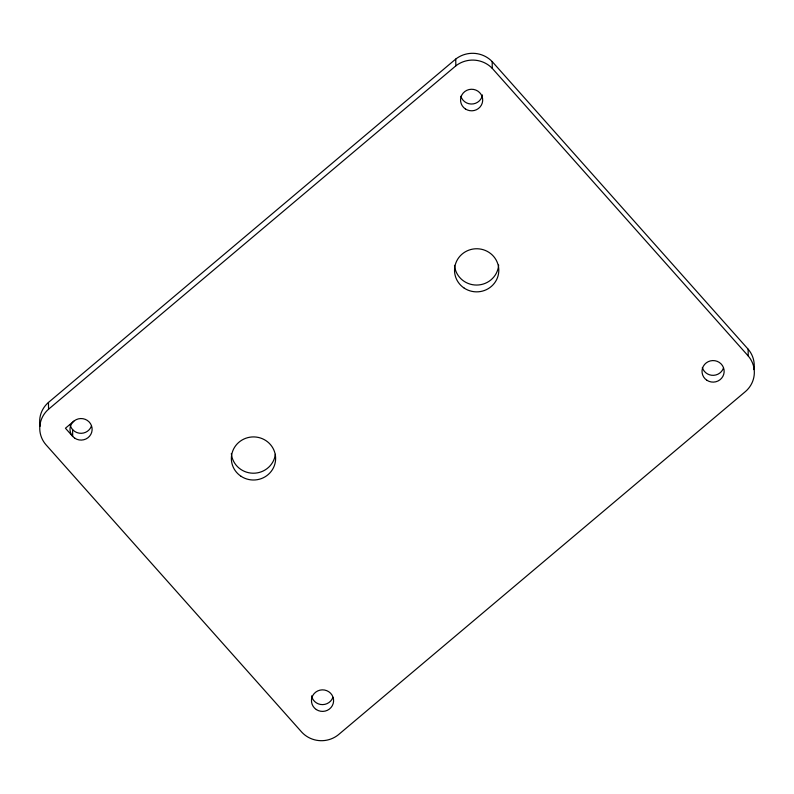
<?xml version="1.0" encoding="UTF-8"?>
<svg xmlns="http://www.w3.org/2000/svg" width="794" height="794" viewBox="0 0 794 794"><rect width="100%" height="100%" fill="white"/><g stroke="black" fill="none" stroke-linecap="round" stroke-linejoin="round"><path stroke-width="1.19" d="M40.107 426.189A26.152 25.448 -0.8 0 1 48.454 402.449L455.746 59.064A26.847 26.123 -0.8 0 1 492.171 61.585L748.127 349.181A26.291 25.587 -0.8 0 1 753.923 369.587M48.543 409.238L455.835 65.852A26.847 26.123 -0.8 0 1 492.27 68.373L748.226 355.97A26.291 25.587 -0.8 0 1 745.596 391.422L338.304 734.817A26.49 25.775 -0.8 0 1 301.879 732.286L45.923 444.7A26.152 25.448 -0.8 0 1 48.543 409.238L48.454 402.449M73.822 421.177L65.445 428.234L72.691 436.372L72.601 429.584M748.127 349.181L748.226 355.97M492.171 61.585L492.27 68.373M455.746 59.064L455.835 65.852M332.894 697.36A11.066 10.769 -0.8 0 1 311.566 695.881M91.429 426.05A11.066 10.769 -0.8 0 1 70.1 424.572M482.454 94.943A11.066 10.769 -0.8 0 1 460.877 96.203M723.453 368.079A11.066 10.769 -0.8 0 1 702.343 367.513M275.369 454.317A22.133 21.547 -0.8 0 1 252.968 473.214A22.133 21.547 -0.8 0 1 231.342 453.523M498.652 265.047A22.133 21.547 -0.8 0 1 476.718 285.056A22.133 21.547 -0.8 0 1 454.515 265.365M316.32 709.548A11.066 10.769 -0.8 0 0 333.569 701.39A11.066 10.769 -0.8 0 0 317.699 690.939A11.066 10.769 -0.8 0 0 316.32 709.548M74.854 438.238A11.066 10.769 -0.8 0 0 92.104 430.08A11.066 10.769 -0.8 0 0 76.234 419.629A11.066 10.769 -0.8 0 0 74.854 438.238M465.413 108.957A11.066 10.769 -0.8 0 0 482.663 100.798A11.066 10.769 -0.8 0 0 466.783 90.347A11.066 10.769 -0.8 0 0 465.413 108.957M706.878 380.266A11.066 10.769 -0.8 0 0 724.128 372.118A11.066 10.769 -0.8 0 0 708.258 361.657A11.066 10.769 -0.8 0 0 706.878 380.266M464.252 288.153A22.133 21.547 -0.8 0 0 498.751 271.836A22.133 21.547 -0.8 0 0 467.001 250.924A22.133 21.547 -0.8 0 0 464.252 288.153M241.078 476.311A22.133 21.547 -0.8 0 0 275.568 459.994A22.133 21.547 -0.8 0 0 243.827 439.082A22.133 21.547 -0.8 0 0 241.078 476.311"/></g></svg>
